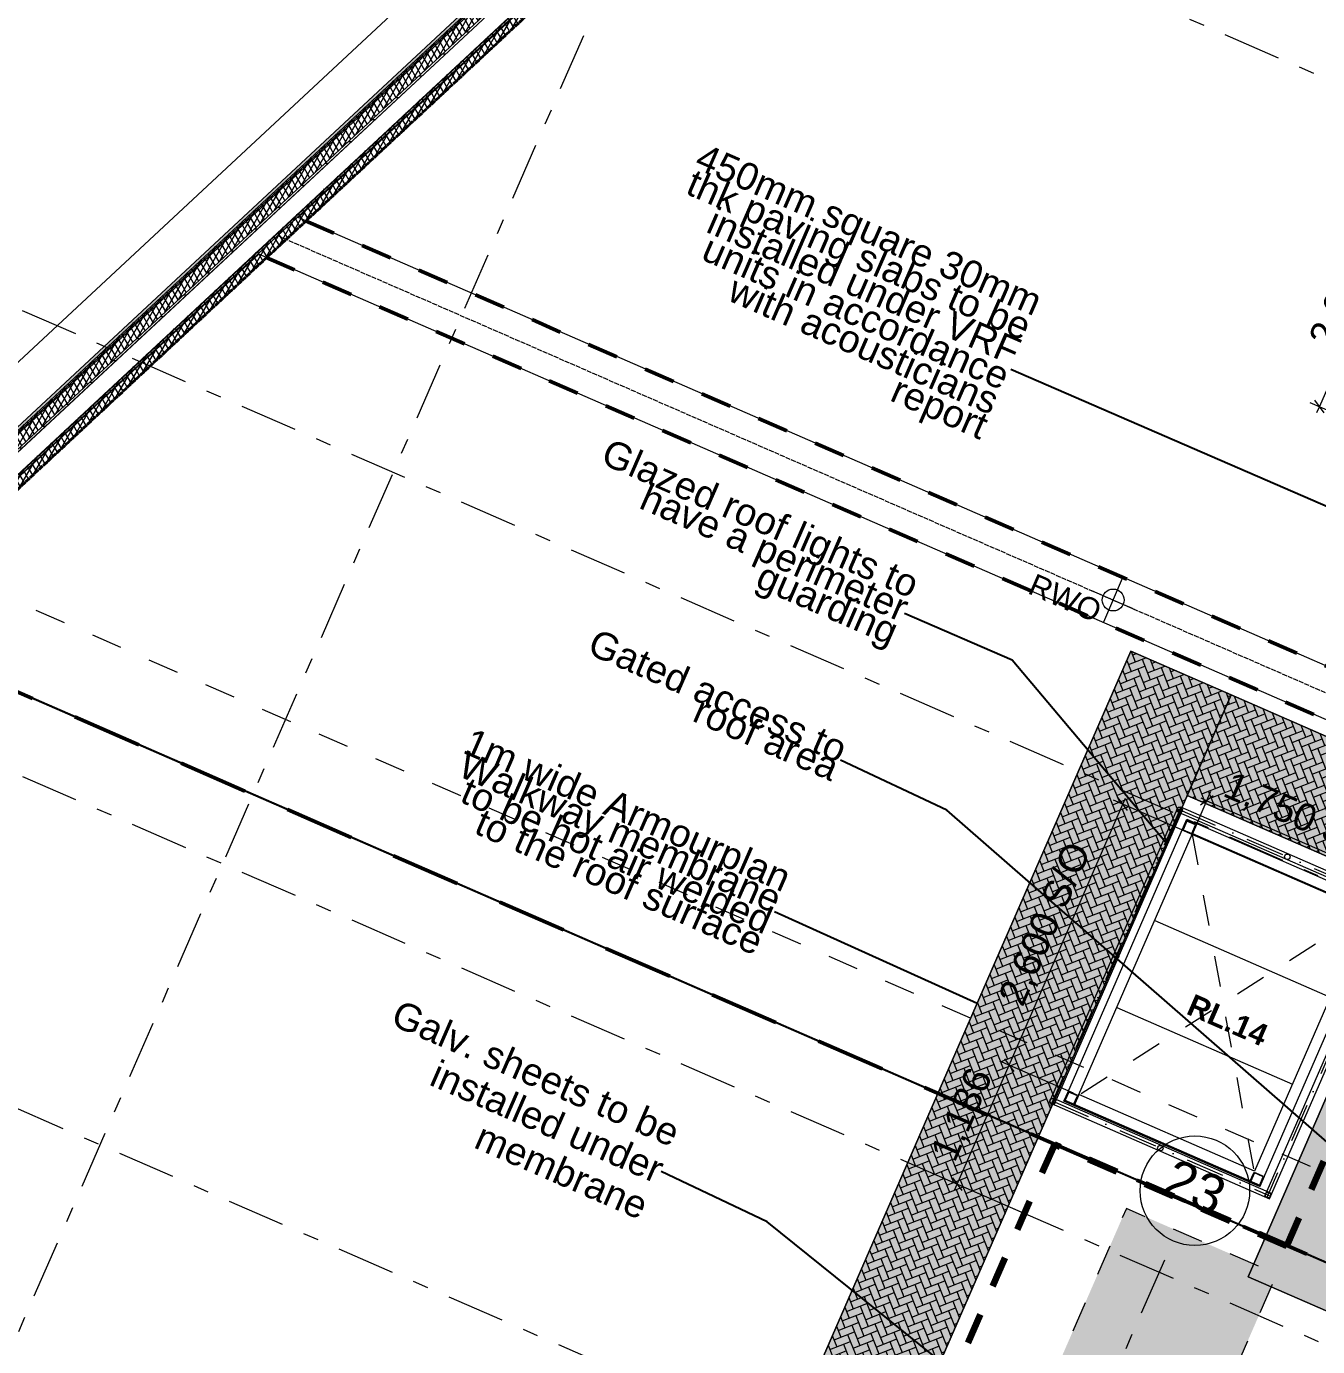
# Model space of a CAD drawing. Header units: millimetres. Extents: x -50172 to 90294, y -72116 to 25069.
# Drawn here: x -21565 to -9770, y -29406 to -17350 of the extents above; entities that cross this region are included whole.
import ezdxf
from ezdxf.enums import TextEntityAlignment as Align

# ---------------------------------------------------------------- set-up
doc = ezdxf.new("R2010")
doc.units = ezdxf.units.MM
doc.header["$MEASUREMENT"] = 0
for name, pattern in [('Dashed', [564.444447, 282.222223, -282.222223]), ('Dot & Dashed', [670.277762, 352.777767, -176.388884, 0, -141.111112]), ('Double Dashed', [1093.611073, 529.166651, -211.666656, 141.111112, -211.666656]), ('Hidden Line', [55, 45, -10]), ('Long Dashed', [1058.333302, 634.99999, -423.333311])]:
    doc.linetypes.add(name, pattern=pattern)
for name, color, linetype, lineweight in [('A-15-MG_Structural_Grid_Phase_2_Pen_No__173', 1, 'Continuous', 18), ('A-20-M_Roof_Accessory_Pen_No__1', 7, 'Continuous', 13), ('A-20-M_Roof_Pen_No__1', 7, 'Continuous', 13), ('A-25-M_Curtain_Wall_Pen_No__1', 7, 'Continuous', 13), ('A-25-M_Curtain_Wall_Pen_No__85', 8, 'Continuous', 20), ('A-25-M_Wall_Ext_Pen_No__16', 7, 'Continuous', 20), ('A-95-MC_Marker_Section_P2.Marker_Pen_No__1', 7, 'Continuous', 13), ('COLUMN.IFC Import_Pen_No__2', 8, 'Continuous', 15), ('New_A-20-M_Floor_Slab_Pen_No__195', 7, 'Continuous', 35), ('New_A-20-M_Floor_Slab_Pen_No__4', 7, 'Continuous', 20), ('New_A-20-M_Floor_Slab_Pen_No__89', 8, 'Continuous', 20), ('New_A-20-M_Roof_Accessory_Pen_No__1', 7, 'Continuous', 13), ('New_A-20-M_Roof_Accessory_Pen_No__150', 7, 'Continuous', 0), ('New_A-20-M_Roof_Accessory_Pen_No__156', 5, 'Continuous', 50), ('New_A-20-M_Roof_Accessory_Pen_No__176', 1, 'Continuous', 50), ('New_A-20-M_Roof_Pen_No__92', 8, 'Continuous', 13), ('New_A-25-M_Wall_Ext_Pen_No__1', 7, 'Continuous', 13), ('New_A-95-D_1_100_Pen_No__1', 7, 'Continuous', 13), ('New_A-95-P_Drawing_Pen_No__1', 7, 'Continuous', 13), ('New_A-95-P_Text_1_50_GA_Pen_No__1', 7, 'Continuous', 13), ('New_A-95-P_Text_1_50_GA_Pen_No__86', 8, 'Continuous', 20)]:
    doc.layers.add(name, color=color, linetype=linetype, lineweight=lineweight)
for name, color, linetype in [('A-25-M_Wall_Ext', 7, 'Continuous'), ('A-95-MC_Marker_Section_P2.Marker', 7, 'Continuous'), ('COLUMN.IFC Import', 7, 'Continuous'), ('New_A-15-MG_Structural_Grid_Phase_2', 7, 'Continuous'), ('New_A-20-M_Floor_Slab', 7, 'Continuous'), ('New_A-20-M_Roof', 7, 'Continuous'), ('New_A-25-M_Wall_Ext', 7, 'Continuous'), ('New_A-95-D_1_100', 7, 'Continuous')]:
    doc.layers.add(name, color=color, linetype=linetype)
for name, color, linetype, lineweight, true_color in [('A-25-M_Wall_Ext_Pen_No__64', 7, 'Continuous', 20, 0x606060), ('New_A-15-MG_Structural_Grid_Phase_2_Pen_No__222', 7, 'Continuous', 13, 0x65af33), ('New_A-20-M_Floor_Slab_Pen_No__107', 7, 'Continuous', 15, 0xa6a6a6), ('New_A-20-M_Roof_Accessory_Pen_No__61', 7, 'Continuous', 20, 0x6a6a6a), ('New_A-20-M_Roof_Pen_No__247', 7, 'Continuous', 200, 0xfb9e09), ('New_A-25-M_Wall_Ext_Pen_No__107', 7, 'Continuous', 15, 0xa6a6a6), ('New_A-95-P_Drawing_Pen_No__142', 7, 'Continuous', 0, 0xeeeeee)]:
    doc.layers.add(name, color=color, linetype=linetype, lineweight=lineweight, true_color=true_color)
doc.styles.add('GENERATED_STYLE_2', font='')
doc.styles.add('GENERATED_STYLE_3', font='')
doc.styles.add('GENERATED_STYLE_4', font='')
doc.styles.get('GENERATED_STYLE_2').set_extended_font_data('Swis721 BT', bold=True)
doc.styles.get('GENERATED_STYLE_3').set_extended_font_data('Arial')
doc.styles.get('GENERATED_STYLE_4').set_extended_font_data('Swis721 BT')
doc.dimstyles.new('GENERATED_STYLE__1', dxfattribs={"dimtxt": 250, "dimasz": 95, "dimexe": 0.18, "dimexo": 50, "dimgap": 0.09, "dimtad": 1, "dimdec": 0, "dimzin": 0, "dimdsep": 46, "dimtxsty": 'GENERATED_STYLE_3', "dimblk": 'ARROWHEAD_2', "dimblk1": 'ARROWHEAD_2', "dimblk2": 'ARROWHEAD_2', "dimcen": 0.09, "dimclrd": 7, "dimclre": 7, "dimclrt": 7, "dimadec": 0, "dimazin": 0, "dimtfac": 1, "dimtdec": 4, "dimtmove": 0, "dimatfit": 3, "dimfxl": 1, "dimtolj": 1, "dimtzin": 0, "dimarcsym": 0})
doc.dimstyles.new('GENERATED_STYLE__2', dxfattribs={"dimtxt": 250, "dimasz": 95, "dimexe": 0.18, "dimexo": 50, "dimgap": 0.09, "dimtad": 1, "dimdec": 0, "dimzin": 0, "dimdsep": 46, "dimtxsty": 'GENERATED_STYLE_3', "dimblk": 'ARROWHEAD_2', "dimblk1": 'ARROWHEAD_2', "dimblk2": 'ARROWHEAD_2', "dimcen": 0.09, "dimclrd": 7, "dimclre": 7, "dimclrt": 7, "dimadec": 0, "dimazin": 0, "dimtfac": 1, "dimtdec": 4, "dimtmove": 2, "dimatfit": 3, "dimfxl": 1, "dimtolj": 1, "dimtzin": 0, "dimarcsym": 0})
doc.dimstyles.new('GENERATED_STYLE__3', dxfattribs={"dimtxt": 0.18, "dimasz": 182.4, "dimexe": 0.18, "dimexo": 0.0625, "dimgap": 0.09, "dimtad": 0, "dimtih": 1, "dimtoh": 1, "dimdec": 4, "dimzin": 0, "dimdsep": 46, "dimcen": 0.09, "dimadec": 0, "dimazin": 0, "dimtfac": 1, "dimtdec": 4, "dimtmove": 0, "dimatfit": 3, "dimldrblk": 'ARROWHEAD_5', "dimfxl": 1, "dimtolj": 1, "dimtzin": 0, "dimarcsym": 0})
pattern_1 = [(60, (0, 0), (-43.30127, 25), []), (120, (0, 0), (43.30127, 25), [])]

# ---------------------------------------------------------------- blocks, each defined once
blk = doc.blocks.new('Slab_1_2', base_point=(-34395, -33605))
at = {"layer": 'New_A-20-M_Floor_Slab_Pen_No__89', "linetype": 'Continuous', "flags": 128}
blk.add_lwpolyline([(-34395, -33605), (-17870, -40809), (-17712, -40447), (-34210, -33271), (-3131, -4350), (2205, -6671), (2363, -6309), (-3208, -3903), (-34893, -33388)], close=True, dxfattribs=at)
blk = doc.blocks.new('Roof_1_2', base_point=(-23076, -22803))
at = {"layer": 'New_A-20-M_Roof_Pen_No__92', "linetype": 'Continuous', "flags": 128}
for points in [[(-23076, -22801), (12417, -38278)], [(12417, -38280), (-23076, -22803)], [(-23076, -22803), (12417, -38280)], [(12418, -38277), (-23075, -22801)]]:
    blk.add_lwpolyline(points, dxfattribs=at)
blk = doc.blocks.new('Skylight Flat Panel 19[3]_2')
at = {"layer": 'New_A-20-M_Roof', "linetype": 'Continuous', "lineweight": 0, "flags": 128}
for points in [[(-12083, -27155), (-10964, -24589)], [(-10964, -24589), (-9176, -25368)], [(-11951, -27103), (-10912, -24720)], [(-9312, -25429), (-10916, -24729)], [(-10912, -24720), (-9308, -25420)], [(-9308, -25420), (-10347, -27803)], [(-9176, -25368), (-10295, -27934)], [(-11258, -25515), (-9654, -26214)], [(-11605, -26309), (-10000, -27008)], [(-10347, -27803), (-11951, -27103)], [(-12083, -27155), (-12087, -27164)], [(-10299, -27944), (-12087, -27164)], [(-10295, -27934), (-12083, -27155)], [(-10295, -27934), (-10299, -27944)]]:
    blk.add_lwpolyline(points, dxfattribs=at)
blk = doc.blocks.new('Roof_2_2', base_point=(-19442, -19430))
at = {"layer": 'New_A-20-M_Roof_Pen_No__92', "linetype": 'Continuous', "flags": 128}
for points in [[(-19442, -19430), (-23076, -22803)], [(19862, -36569), (-19442, -19430)], [(-23077, -22805), (12416, -38282)], [(12416, -38282), (-23077, -22805)], [(12417, -38280), (-23076, -22803)], [(-23076, -22803), (12417, -38280)]]:
    blk.add_lwpolyline(points, dxfattribs=at)
at = {"layer": 'New_A-20-M_Roof', "linetype": 'Continuous', "lineweight": 0}
blk.add_blockref('Skylight Flat Panel 19[3]_2', (0, 0), dxfattribs=at)
blk = doc.blocks.new('Roof_3_2', base_point=(-9378, -10065))
at = {"layer": 'New_A-20-M_Roof_Pen_No__92', "linetype": 'Continuous', "flags": 128}
for points in [[(-19083, -19096), (-9378, -10065)], [(-9377, -10063), (-19082, -19094)], [(-19082, -19094), (-9377, -10063)], [(-19083, -19096), (-19082, -19094), (-19082, -19094)], [(20042, -36157), (-19083, -19096)]]:
    blk.add_lwpolyline(points, dxfattribs=at)
blk = doc.blocks.new('*X167')
at = {"layer": 'New_A-20-M_Floor_Slab_Pen_No__107', "linetype": 'Continuous'}
for points in [[(-17101, -17351), (-16993, -17250), (-16996, -17250), (-17101, -17348)], [(-17401, -17630), (-17316, -17550), (-17319, -17550), (-17401, -17627)], [(-17251, -17487), (-17319, -17550), (-17316, -17550), (-17251, -17490)], [(-17551, -17767), (-17641, -17850), (-17638, -17850), (-17551, -17769)], [(-17701, -17909), (-17638, -17850), (-17641, -17850), (-17701, -17906)], [(-17851, -18046), (-17963, -18150), (-17960, -18150), (-17851, -18049)], [(-18001, -18188), (-17960, -18150), (-17963, -18150), (-18001, -18185)], [(-18151, -18325), (-18286, -18450), (-18283, -18450), (-18151, -18328)], [(-18301, -18467), (-18283, -18450), (-18286, -18450), (-18301, -18465)], [(-18601, -18746), (-18451, -18607), (-18451, -18604), (-18601, -18744)], [(-18901, -19026), (-18766, -18900), (-18769, -18900), (-18901, -19023)], [(-18751, -18883), (-18769, -18900), (-18766, -18900), (-18751, -18886)], [(-19051, -19163), (-19092, -19200), (-19089, -19200), (-19051, -19165)], [(-19201, -19305), (-19089, -19200), (-19092, -19200), (-19201, -19302)], [(-19501, -19584), (-19411, -19500), (-19414, -19500), (-19501, -19581)], [(-19351, -19442), (-19414, -19500), (-19411, -19500), (-19351, -19444)], [(-19651, -19721), (-19737, -19800), (-19734, -19800), (-19651, -19724)], [(-19801, -19863), (-19734, -19800), (-19737, -19800), (-19801, -19860)], [(-19951, -20000), (-20059, -20101), (-20056, -20101), (-19951, -20003)], [(-20101, -20142), (-20056, -20101), (-20059, -20101), (-20101, -20140)], [(-20251, -20279), (-20381, -20401), (-20378, -20401), (-20251, -20282)], [(-20401, -20422), (-20378, -20401), (-20381, -20401), (-20401, -20419)], [(-20701, -20701), (-20701, -20701), (-20551, -20561), (-20551, -20558), (-20701, -20698)], [(-20701, -20701), (-20701, -20701), (-20701, -20701)], [(-21001, -20980), (-20862, -20851), (-20865, -20851), (-21001, -20977)], [(-20851, -20838), (-20865, -20851), (-20862, -20851), (-20851, -20840)], [(-21301, -21259), (-21184, -21151), (-21187, -21151), (-21301, -21256)], [(-21151, -21117), (-21187, -21151), (-21184, -21151), (-21151, -21120)], [(-21601, -21538), (-21507, -21451), (-21510, -21451), (-21601, -21536)], [(-21451, -21396), (-21510, -21451), (-21507, -21451), (-21451, -21399)]]:
    blk.add_hatch(color=256, dxfattribs=at).paths.add_polyline_path(points)
blk = doc.blocks.new('Wall_62_2', base_point=(-34390, -33302))
at = {"layer": 'New_A-20-M_Floor_Slab_Pen_No__107', "linetype": 'Continuous'}
h = blk.add_hatch(dxfattribs=at)
h.set_pattern_fill('Batt_Insulation_0002', color=256, style=0, pattern_type=2)
h.set_pattern_definition(pattern_1)
h.paths.add_polyline_path([(-34213, -33272), (-3131, -4348), (-3151, -4232), (-34390, -33302)])
at = {"layer": 'New_A-20-M_Floor_Slab_Pen_No__195', "linetype": 'Hidden Line'}
blk.add_line((-34213, -33272), (-3131, -4348), dxfattribs=at)
at = {"layer": 'New_A-20-M_Floor_Slab_Pen_No__195', "linetype": 'Hidden Line', "flags": 128}
blk.add_lwpolyline([(-34210, -33271), (-3131, -4350)], dxfattribs=at)
at = {"layer": 'New_A-20-M_Floor_Slab_Pen_No__4', "linetype": 'Continuous', "flags": 128}
blk.add_lwpolyline([(-3151, -4232), (-34390, -33302)], dxfattribs=at)
at = {"layer": 'New_A-20-M_Floor_Slab', "color": 250, "lineweight": 50, "true_color": 0x2a2a2a}
blk.add_blockref('*X167', (0, 0), dxfattribs=at)
blk = doc.blocks.new('Standard grid marker_4')
at = {"layer": 'New_A-15-MG_Structural_Grid_Phase_2_Pen_No__222', "linetype": 'Double Dashed'}
blk.add_line((2643, 0), (48998, 0), dxfattribs=at)
at = {"layer": 'New_A-15-MG_Structural_Grid_Phase_2_Pen_No__222', "style": 'GENERATED_STYLE_4'}
blk.add_attdef('AC_MarkerText_1', text='', height=350, rotation=113.5, dxfattribs=at).set_placement((-500, -1294), align=Align.MIDDLE_CENTER)
blk = doc.blocks.new('Railing Horizontal 19_10')
at = {"layer": 'A-25-M_Wall_Ext_Pen_No__16', "linetype": 'Dot & Dashed'}
blk.add_line((0, 0), (2928, 0), dxfattribs=at)
at = {"layer": 'A-25-M_Wall_Ext_Pen_No__64', "linetype": 'Continuous'}
for p, q in [((0, 25), (0, -25)), ((2928, 25), (0, 25)), ((2928, -25), (2928, 25)), ((0, -25), (2928, -25))]:
    blk.add_line(p, q, dxfattribs=at)
for centre in [(0, 0), (1451, 0), (2903, 0)]:
    blk.add_circle(centre, 25, dxfattribs=at)
blk = doc.blocks.new('Railing Horizontal 19_11')
at = {"layer": 'A-25-M_Wall_Ext_Pen_No__16', "linetype": 'Dot & Dashed'}
blk.add_line((0, 0), (2171, 0), dxfattribs=at)
at = {"layer": 'A-25-M_Wall_Ext_Pen_No__64', "linetype": 'Continuous'}
for p, q in [((0, 25), (0, -25)), ((2171, 25), (0, 25)), ((2171, -25), (2171, 25)), ((0, -25), (2171, -25))]:
    blk.add_line(p, q, dxfattribs=at)
for centre in [(0, 0), (1073, 0), (2146, 0)]:
    blk.add_circle(centre, 25, dxfattribs=at)
blk = doc.blocks.new('Discrete Accessory 671')
at = {"layer": 'COLUMN.IFC Import_Pen_No__2', "linetype": 'Continuous'}
for p, q in [((-50, -50), (-50, 50)), ((-50, 50), (50, 50)), ((43.7, 43.7), (-43.7, 43.7)), ((-43.7, 43.7), (-43.7, -43.7)), ((43.7, -43.7), (43.7, 43.7)), ((50, 50), (50, -50)), ((50, -50), (-50, -50)), ((-43.7, -43.7), (43.7, -43.7))]:
    blk.add_line(p, q, dxfattribs=at)
blk = doc.blocks.new('Discrete Accessory 674')
at = {"layer": 'COLUMN.IFC Import_Pen_No__2', "linetype": 'Continuous'}
for p, q in [((-50, -50), (-50, 50)), ((-50, 50), (50, 50)), ((43.7, 43.7), (-43.7, 43.7)), ((-43.7, 43.7), (-43.7, -43.7)), ((43.7, -43.7), (43.7, 43.7)), ((50, 50), (50, -50)), ((50, -50), (-50, -50)), ((-43.7, -43.7), (43.7, -43.7))]:
    blk.add_line(p, q, dxfattribs=at)
blk = doc.blocks.new('Column 88')
at = {"layer": 'COLUMN.IFC Import_Pen_No__2', "linetype": 'Continuous'}
for p, q in [((-50, -50), (-50, 50)), ((-50, 50), (50, 50)), ((43.7, 43.7), (-43.7, 43.7)), ((-43.7, 43.7), (-43.7, -43.7)), ((43.7, -43.7), (43.7, 43.7)), ((50, 50), (50, -50)), ((50, -50), (-50, -50)), ((-43.7, -43.7), (43.7, -43.7))]:
    blk.add_line(p, q, dxfattribs=at)
blk = doc.blocks.new('*D278')
at = {"layer": 'New_A-95-D_1_100_Pen_No__1', "linetype": 'Continuous'}
for p, q in [((-13063, -27923), (-12589, -26836)), ((-12631, -26778), (-12546, -26894)), ((-12478, -28178), (-13148, -27886)), ((-13105, -27865), (-13020, -27981)), ((-13087, -27979), (-13063, -27923))]:
    blk.add_line(p, q, dxfattribs=at)
at = {"layer": 'New_A-95-D_1_100_Pen_No__1', "insert": (-13043, -27753), "char_height": 250, "attachment_point": 7, "rotation": 66.4404, "style": 'GENERATED_STYLE_3'}
blk.add_mtext('\\A1;{\\fArial|b0|i0|c0|p34;1,186}', dxfattribs=at)
blk = doc.blocks.new('ARROWHEAD_2')
at = {"color": 0, "linetype": 'Continuous', "lineweight": 0}
for p, q in [((0, 0), (-1, 0)), ((-0.38, -0.66), (0.38, 0.66))]:
    blk.add_line(p, q, dxfattribs=at)
blk = doc.blocks.new('*D280')
at = {"layer": 'New_A-95-D_1_100_Pen_No__1', "linetype": 'Continuous'}
for p, q in [((-12589, -26836), (-11549, -24453)), ((-10962, -24709), (-11635, -24416)), ((-11506, -24511), (-11592, -24395)), ((-11549, -24453), (-11525, -24397)), ((-13063, -27923), (-12589, -26836)), ((-12001, -27093), (-12674, -26799)), ((-12631, -26778), (-12546, -26894))]:
    blk.add_line(p, q, dxfattribs=at)
at = {"layer": 'New_A-95-D_1_100_Pen_No__1', "insert": (-12423, -26332), "char_height": 250, "attachment_point": 7, "rotation": 66.4404, "style": 'GENERATED_STYLE_3'}
blk.add_mtext('\\A1;{\\fArial|b0|i0|c0|p34;2,600 S/O}', dxfattribs=at)
blk = doc.blocks.new('*D281')
at = {"layer": 'New_A-95-D_1_100_Pen_No__1', "linetype": 'Continuous'}
for p, q in [((-10896, -24683), (-10744, -24335)), ((-10723, -24378), (-10839, -24463)), ((-10837, -24396), (-10781, -24421)), ((-10781, -24421), (-9177, -25120)), ((-9119, -25077), (-9235, -25163))]:
    blk.add_line(p, q, dxfattribs=at)
at = {"layer": 'New_A-95-D_1_100_Pen_No__1', "insert": (-10667, -24416), "char_height": 250, "attachment_point": 7, "rotation": 336.4404, "style": 'GENERATED_STYLE_3'}
blk.add_mtext('\\A1;{\\fArial|b0|i0|c0|p34;1,750 S/O}', dxfattribs=at)
blk = doc.blocks.new('*D282')
at = {"layer": 'New_A-95-D_1_100_Pen_No__1', "linetype": 'Continuous'}
for p, q in [((-10781, -24421), (-9177, -25120)), ((-9292, -25383), (-9140, -25034)), ((-9119, -25077), (-9235, -25163)), ((-9177, -25120), (-6628, -26232)), ((-6770, -26557), (-6591, -26146)), ((-6686, -26274), (-6570, -26189)), ((-6628, -26232), (-6572, -26256))]:
    blk.add_line(p, q, dxfattribs=at)
at = {"layer": 'New_A-95-D_1_100_Pen_No__1', "insert": (-7571, -25766), "char_height": 250, "attachment_point": 7, "rotation": 336.4404, "style": 'GENERATED_STYLE_3'}
blk.add_mtext('\\A1;{\\fArial|b0|i0|c0|p34;2,781}', dxfattribs=at)
blk = doc.blocks.new('*D300')
at = {"layer": 'New_A-95-D_1_100_Pen_No__1', "linetype": 'Continuous'}
for p, q in [((-8648, -18284), (-8715, -18439)), ((-8715, -18439), (-9754, -20822)), ((-8672, -18497), (-8758, -18381)), ((-9840, -20784), (-9344, -21001)), ((-9797, -20764), (-9712, -20880)), ((-9754, -20822), (-9779, -20878))]:
    blk.add_line(p, q, dxfattribs=at)
at = {"layer": 'New_A-95-D_1_100_Pen_No__1', "insert": (-9589, -20318), "char_height": 250, "attachment_point": 7, "rotation": 66.4404, "style": 'GENERATED_STYLE_3'}
blk.add_mtext('\\A1;{\\fArial|b0|i0|c0|p34;2,600 S/O}', dxfattribs=at)
blk = doc.blocks.new('ARROWHEAD_5')
at = {"color": 0, "linetype": 'Continuous', "lineweight": 0}
blk.add_line((0, 0), (-1, 0), dxfattribs=at)
blk.add_solid([(-1, 0.2679), (0, 0), (-1, -0.2679), (-1, 0.2679)], dxfattribs=at)
blk = doc.blocks.new('Wall_75_2', base_point=(-10929, -11034))
at = {"layer": 'New_A-25-M_Wall_Ext_Pen_No__107', "linetype": 'Continuous'}
blk.add_hatch(color=256, dxfattribs=at).paths.add_polyline_path([(-10929, -11034), (-34965, -33400), (-34916, -33392), (-10911, -11053)])
h = blk.add_hatch(dxfattribs=at)
h.set_pattern_fill('Batt_Insulation_0002', color=256, style=0, pattern_type=2)
h.set_pattern_definition(pattern_1)
h.paths.add_polyline_path([(-10911, -11053), (-34916, -33392), (-34871, -33384), (-10894, -11072)])
h = blk.add_hatch(dxfattribs=at)
h.set_pattern_fill('Batt_Insulation_0002', color=256, style=0, pattern_type=2)
h.set_pattern_definition(pattern_1)
h.paths.add_polyline_path([(-10894, -11072), (-34871, -33384), (-34692, -33354), (-10826, -11145)])
h = blk.add_hatch(dxfattribs=at)
h.set_pattern_fill('Plywood_0002', color=256, style=0, pattern_type=2)
h.set_pattern_definition([(0, (0, 0), (0, 200), [])])
h.paths.add_polyline_path([(-10826, -11145), (-34692, -33354), (-34659, -33348), (-10813, -11158)])
at = {"layer": 'New_A-25-M_Wall_Ext_Pen_No__107', "linetype": 'Continuous', "lineweight": 0, "true_color": 0x535353}
for points in [[(-10813, -11158), (-34659, -33348), (-34656, -33348), (-10812, -11160)], [(-10710, -11269), (-34386, -33302), (-34382, -33301), (-10708, -11271)]]:
    blk.add_hatch(color=251, dxfattribs=at).paths.add_polyline_path(points)
at = {"layer": 'New_A-25-M_Wall_Ext_Pen_No__107', "linetype": 'Continuous'}
h = blk.add_hatch(dxfattribs=at)
h.set_pattern_fill('Plaster_0002', color=256, style=0, pattern_type=2)
h.set_pattern_definition([(222.9401, (0, 0), (-117.9931, 126.7976), [0, -100]), (222.9401, (22.4, -97.46), (-117.9931, 126.7976), [0, -100])])
h.paths.add_polyline_path([(-10708, -11271), (-34382, -33301), (-34355, -33296), (-10698, -11282)])
at = {"layer": 'New_A-25-M_Wall_Ext_Pen_No__1', "linetype": 'Continuous'}
for p, q in [((-10911, -11053), (-34916, -33392)), ((-10894, -11072), (-34871, -33384)), ((-10826, -11145), (-34692, -33354)), ((-10813, -11158), (-34659, -33348)), ((-10812, -11160), (-34656, -33348)), ((-10710, -11269), (-34386, -33302)), ((-10708, -11271), (-34382, -33301))]:
    blk.add_line(p, q, dxfattribs=at)
at = {"layer": 'New_A-25-M_Wall_Ext_Pen_No__1', "linetype": 'Continuous', "flags": 128}
for points in [[(-10929, -11034), (-34965, -33400)], [(-34355, -33296), (-10698, -11282)]]:
    blk.add_lwpolyline(points, dxfattribs=at)
blk = doc.blocks.new('Standard grid marker_8')
at = {"layer": 'New_A-15-MG_Structural_Grid_Phase_2_Pen_No__222', "linetype": 'Double Dashed'}
blk.add_line((705, 0), (18281, 0), dxfattribs=at)
at = {"layer": 'New_A-15-MG_Structural_Grid_Phase_2_Pen_No__222', "style": 'GENERATED_STYLE_4'}
for tag, p in [('AC_MarkerText_1_0', (-500, 43)), ('AC_MarkerText_1_1', (19486, 43))]:
    blk.add_attdef(tag, text='', height=350, rotation=180, dxfattribs=at).set_placement(p, align=Align.MIDDLE_CENTER)
blk = doc.blocks.new('Standard grid marker_9')
at = {"layer": 'New_A-15-MG_Structural_Grid_Phase_2_Pen_No__222', "linetype": 'Double Dashed'}
blk.add_line((705, 0), (53258, 0), dxfattribs=at)
at = {"layer": 'New_A-15-MG_Structural_Grid_Phase_2_Pen_No__222', "style": 'GENERATED_STYLE_4'}
for tag, p in [('AC_MarkerText_1_0', (-500, 39)), ('AC_MarkerText_1_1', (54463, 39))]:
    blk.add_attdef(tag, text='', height=350, rotation=180, dxfattribs=at).set_placement(p, align=Align.MIDDLE_CENTER)
blk = doc.blocks.new('Standard grid marker_10')
at = {"layer": 'New_A-15-MG_Structural_Grid_Phase_2_Pen_No__222', "linetype": 'Double Dashed'}
blk.add_line((705, 0), (54601, 0), dxfattribs=at)
at = {"layer": 'New_A-15-MG_Structural_Grid_Phase_2_Pen_No__222', "style": 'GENERATED_STYLE_4'}
for tag, p in [('AC_MarkerText_1_0', (-500, 43)), ('AC_MarkerText_1_1', (55806, 43))]:
    blk.add_attdef(tag, text='', height=350, rotation=180, dxfattribs=at).set_placement(p, align=Align.MIDDLE_CENTER)
blk = doc.blocks.new('Standard grid marker_15')
at = {"layer": 'New_A-15-MG_Structural_Grid_Phase_2_Pen_No__222', "linetype": 'Double Dashed'}
for p, q in [((2710, 0), (1812, -897)), ((2710, 0), (20151, 0)), ((20151, 0), (21049, -897)), ((1812, -897), (0, -897)), ((21049, -897), (22861, -897))]:
    blk.add_line(p, q, dxfattribs=at)
at = {"layer": 'New_A-15-MG_Structural_Grid_Phase_2_Pen_No__222', "linetype": 'Continuous'}
for centre in [(-500, -897), (23361, -897)]:
    blk.add_circle(centre, 500, dxfattribs=at)
at = {"layer": 'New_A-15-MG_Structural_Grid_Phase_2_Pen_No__222', "linetype": 'Double Dashed'}
for p in [(2710, 0), (20151, 0)]:
    blk.add_point(p, dxfattribs=at)
at = {"layer": 'New_A-15-MG_Structural_Grid_Phase_2_Pen_No__222', "style": 'GENERATED_STYLE_4'}
for tag, p in [('AC_MarkerText_1_0', (-500, -861)), ('AC_MarkerText_1_1', (23361, -861))]:
    blk.add_attdef(tag, text='', height=350, rotation=270, dxfattribs=at).set_placement(p, align=Align.MIDDLE_CENTER)
blk = doc.blocks.new('Standard grid marker_16')
at = {"layer": 'New_A-15-MG_Structural_Grid_Phase_2_Pen_No__222', "linetype": 'Double Dashed'}
blk.add_line((1000, 0), (47486, 0), dxfattribs=at)
at = {"layer": 'New_A-15-MG_Structural_Grid_Phase_2_Pen_No__222', "style": 'GENERATED_STYLE_4'}
for tag, p in [('AC_MarkerText_1_0', (-500, 43)), ('AC_MarkerText_1_1', (48986, 43))]:
    blk.add_attdef(tag, text='', height=350, rotation=180, dxfattribs=at).set_placement(p, align=Align.MIDDLE_CENTER)
blk = doc.blocks.new('Standard grid marker_17')
at = {"layer": 'New_A-15-MG_Structural_Grid_Phase_2_Pen_No__222', "linetype": 'Double Dashed'}
blk.add_line((18746, 0), (39496, 0), dxfattribs=at)
at = {"layer": 'New_A-15-MG_Structural_Grid_Phase_2_Pen_No__222', "style": 'GENERATED_STYLE_4'}
for tag, p in [('AC_MarkerText_1_0', (-500, 41)), ('AC_MarkerText_1_1', (58742, 41))]:
    blk.add_attdef(tag, text='', height=350, rotation=270, dxfattribs=at).set_placement(p, align=Align.MIDDLE_CENTER)
blk = doc.blocks.new('Cutting Plane_3_2', base_point=(-25330, -21003))
at = {"layer": 'A-95-MC_Marker_Section_P2.Marker_Pen_No__1', "linetype": 'Dashed'}
blk.add_line((-25101, -21103), (22392, -41812), dxfattribs=at)

msp = doc.modelspace()

# ---------------------------------------------------------------- hatches: boundary and pattern name
at = {"layer": 'A-20-M_Roof_Accessory_Pen_No__1', "linetype": 'Continuous', "lineweight": 0, "true_color": 0x000000}
for points in [[(-6009.1, -18685.2), (-10405.8, -28768.3), (-9489.2, -29168), (-5092.4, -19084.9)], [(-14937.6, -30990.8), (-14020.9, -31390.5), (-10560.8, -23455.4), (-11477.5, -23055.7), (-12991.2, -26527.3), (-14314.9, -29562.8)], [(-10560.8, -23455.4), (-10960.5, -24372.1), (-8883.7, -25277.6), (-8484, -24361)]]:
    msp.add_hatch(color=178, dxfattribs=at).paths.add_polyline_path(points)
at = {"layer": 'New_A-20-M_Roof_Accessory_Pen_No__150', "linetype": 'Continuous'}
h = msp.add_hatch(dxfattribs=at)
h.set_pattern_fill('Brick_Floor___Laid_Flat__B8', color=256, style=0, pattern_type=2)
h.set_pattern_definition([(291.4404, (-7878.8, -23848.7), (249.454, 97.963), [201, -67]), (291.4404, (-7742.97, -24011.3), (249.454, 97.963), [201, -67]), (291.4404, (-7705.1, -23924.45), (249.454, 97.963), [201, -67]), (291.4404, (-7667.22, -23837.6), (249.454, 97.963), [201, -67]), (21.4404, (-7829.82, -23973.43), (-97.963, 249.454), [201, -67]), (21.4404, (-7791.95, -23886.58), (-97.963, 249.454), [201, -67]), (21.4404, (-7754.08, -23799.72), (-97.963, 249.454), [201, -67]), (21.4404, (-7618.24, -23962.32), (-97.963, 249.454), [201, -67])])
h.paths.add_polyline_path([(-6009.1, -18685.2), (-5092.4, -19084.9), (-9489.2, -29168), (-10405.8, -28768.3)])
h = msp.add_hatch(dxfattribs=at)
h.set_pattern_fill('Brick_Floor___Laid_Flat__B8', color=256, style=0, pattern_type=2)
h.set_pattern_definition([(291.4404, (-16214.06, -27118.03), (249.454, 97.963), [201, -67]), (291.4404, (-16078.22, -27280.63), (249.454, 97.963), [201, -67]), (291.4404, (-16040.35, -27193.78), (249.454, 97.963), [201, -67]), (291.4404, (-16002.48, -27106.92), (249.454, 97.963), [201, -67]), (21.4404, (-16165.08, -27242.76), (-97.963, 249.454), [201, -67]), (21.4404, (-16127.2, -27155.9), (-97.963, 249.454), [201, -67]), (21.4404, (-16089.33, -27069.05), (-97.963, 249.454), [201, -67]), (21.4404, (-15953.5, -27231.65), (-97.963, 249.454), [201, -67])])
h.paths.add_polyline_path([(-14937.6, -30990.8), (-14314.9, -29562.8), (-12991.2, -26527.3), (-11477.5, -23055.7), (-10560.8, -23455.4), (-14020.9, -31390.5)])
h = msp.add_hatch(dxfattribs=at)
h.set_pattern_fill('Brick_Floor___Laid_Flat__B8', color=256, style=0, pattern_type=2)
h.set_pattern_definition([(21.4404, (-12106.52, -25868.37), (-97.963, 249.454), [201, -67]), (21.4404, (-11943.92, -25732.53), (-97.963, 249.454), [201, -67]), (21.4404, (-12030.77, -25694.66), (-97.963, 249.454), [201, -67]), (21.4404, (-12117.62, -25656.78), (-97.963, 249.454), [201, -67]), (111.4404, (-11981.8, -25819.38), (249.454, 97.963), [201, -67]), (111.4404, (-12068.64, -25781.5), (249.454, 97.963), [201, -67]), (111.4404, (-12155.5, -25743.64), (249.454, 97.963), [201, -67]), (111.4404, (-11992.9, -25607.8), (249.454, 97.963), [201, -67])])
h.paths.add_polyline_path([(-10560.8, -23455.4), (-8484, -24361), (-8883.7, -25277.6), (-10960.5, -24372.1)])
at = {"layer": 'New_A-95-P_Drawing_Pen_No__142', "linetype": 'Continuous'}
msp.add_hatch(color=256, dxfattribs=at).paths.add_polyline_path([(-14130.4, -33299.9), (-13951.6, -33377.8), (-14122.7, -34120.8), (-15546.3, -37385.5), (-14116.5, -38009), (-12393.3, -34057.3), (-12150.4, -34163.3), (-10731.5, -30909.2), (-10974.4, -30803.2), (-10914.4, -30665.7), (-10969.3, -30641.8), (-10141.9, -28744.4), (-11516.8, -28144.8), (-12344.2, -30042.3), (-12472.7, -29986.3), (-12532.7, -30123.7), (-12711.4, -30045.8)])

# ---------------------------------------------------------------- linework, layer by layer
at = {"layer": 'A-15-MG_Structural_Grid_Phase_2_Pen_No__173', "linetype": 'Hidden Line'}
msp.add_line((-19269.5, -19260.4), (19619.1, -36217.7), dxfattribs=at)
at = {"layer": 'A-20-M_Roof_Accessory_Pen_No__1', "linetype": 'Continuous', "flags": 128}
for points in [[(-6009.1, -18685.2), (-10405.8, -28768.3), (-9489.2, -29168), (-5092.4, -19084.9)], [(-14937.6, -30990.8), (-14020.9, -31390.5), (-10560.8, -23455.4), (-11477.5, -23055.7), (-12991.2, -26527.3), (-14314.9, -29562.8)], [(-10560.8, -23455.4), (-10960.5, -24372.1), (-8883.7, -25277.6), (-8484, -24361)]]:
    msp.add_lwpolyline(points, close=True, dxfattribs=at)
at = {"layer": 'A-20-M_Roof_Pen_No__1', "linetype": 'Continuous', "flags": 128}
msp.add_lwpolyline([(-10929.1, -11033.6), (-11222.7, -10718.1), (-35220, -33051.7, 0.1872464), (-45165.9, -54137.9, 0.0363407), (-45188.3, -60137.2), (-44748.9, -60133.2), (-42569.8, -61081), (-41889.8, -65455.6, 0.2416882), (-38286.5, -69785.9, 0.0808458), (-29464.2, -72116.1)], format="xyb", dxfattribs=at)
at = {"layer": 'New_A-20-M_Roof_Accessory_Pen_No__1', "linetype": 'Continuous', "flags": 128}
for points in [[(-6009.1, -18685.2), (-5092.4, -19084.9), (-9489.2, -29168), (-10405.8, -28768.3)], [(-14937.6, -30990.8), (-14314.9, -29562.8), (-12991.2, -26527.3), (-11477.5, -23055.7), (-10560.8, -23455.4), (-14020.9, -31390.5)], [(-10560.8, -23455.4), (-8484, -24361), (-8883.7, -25277.6), (-10960.5, -24372.1)]]:
    msp.add_lwpolyline(points, close=True, dxfattribs=at)
at = {"layer": 'New_A-20-M_Roof_Accessory_Pen_No__156', "linetype": 'Dashed', "flags": 128}
for points in [[(-19015.7, -19125.6), (20042.1, -36156.7)], [(-19374.9, -19459.9), (19862.2, -36569.2)]]:
    msp.add_lwpolyline(points, dxfattribs=at)
at = {"layer": 'New_A-20-M_Roof_Accessory_Pen_No__176', "linetype": 'Long Dashed', "flags": 128}
msp.add_lwpolyline([(-23061.3, -22809.6), (18046, -40734.4)], dxfattribs=at)
at = {"layer": 'New_A-20-M_Roof_Accessory_Pen_No__61', "linetype": 'Continuous', "flags": 128}
for points in [[(-11724.1, -22786.1), (-11551.4, -22390.2)], [(-11835.7, -22501.9), (-11439.8, -22674.5)]]:
    msp.add_lwpolyline(points, dxfattribs=at)
at = {"layer": 'New_A-20-M_Roof_Accessory_Pen_No__61', "linetype": 'Continuous'}
msp.add_circle((-11637.8, -22588.2), 100, dxfattribs=at)
at = {"layer": 'New_A-20-M_Roof_Pen_No__247', "linetype": 'Dashed'}
for p, q in [((-10052, -28487.8), (-6034.1, -19273.5)), ((-12174.8, -27562.1), (-15355.1, -34855.4)), ((-10052, -28487.8), (-12174.8, -27562.1))]:
    msp.add_line(p, q, dxfattribs=at)
at = {"layer": 'New_A-95-P_Drawing_Pen_No__1', "linetype": 'Dashed'}
for p, q in [((-10915.8, -24729.3), (-10350.9, -27812.1)), ((-9311.7, -25428.8), (-11955, -27112.6))]:
    msp.add_line(p, q, dxfattribs=at)
at = {"layer": 'New_A-95-P_Drawing_Pen_No__1', "linetype": 'Dashed', "flags": 128}
msp.add_lwpolyline([(-14130.4, -33299.9), (-13951.6, -33377.8), (-14122.7, -34120.8), (-15546.3, -37385.5), (-14116.5, -38009), (-12393.3, -34057.3), (-12150.4, -34163.3), (-10731.5, -30909.2), (-10974.4, -30803.2), (-10914.4, -30665.7), (-10969.3, -30641.8), (-10141.9, -28744.4), (-11516.8, -28144.8), (-12344.2, -30042.3), (-12472.7, -29986.3), (-12532.7, -30123.7), (-12711.4, -30045.8)], close=True, dxfattribs=at)

# ---------------------------------------------------------------- block references
at = {"layer": 'A-25-M_Wall_Ext', "color": 251, "linetype": 'Continuous', "lineweight": 20, "true_color": 0x606060, "zscale": 1000}
for name, p, rotation in [('Railing Horizontal 19_10', (-11029.9, -24504.1), 246.4404115839915), ('Railing Horizontal 19_11', (-11029.9, -24504.1), 336.4404115839913), ('Railing Horizontal 19_10', (-9063.2, -25361.7), 246.4404115839915), ('Railing Horizontal 19_11', (-12190, -27164.7), 336.4404115839913)]:
    msp.add_blockref(name, p, dxfattribs=dict(at, rotation=rotation))
at = {"layer": 'A-95-MC_Marker_Section_P2.Marker'}
msp.add_blockref('Cutting Plane_3_2', (-25330.5, -21002.6), dxfattribs=at)
at = {"layer": 'COLUMN.IFC Import', "linetype": 'Continuous', "zscale": 1000, "rotation": 336.4404115839877}
for name, p in [('Discrete Accessory 671', (-10941.9, -24664)), ('Discrete Accessory 674', (-12021, -27138.7)), ('Column 88', (-10324.9, -27878.3))]:
    msp.add_blockref(name, p, dxfattribs=at)
at = {"layer": 'New_A-15-MG_Structural_Grid_Phase_2', "color": 8, "linetype": 'Continuous', "lineweight": 15, "zscale": 1000}
for name, p, rotation in [('Standard grid marker_17', (-30734.1, -50137), 66.44041158399293), ('Standard grid marker_4', (3387.7, 1823.7), 222.9404146370858), ('Standard grid marker_16', (26876.4, -33774.9), 156.4404115839929), ('Standard grid marker_8', (-6433.3, -26559.5), 156.4404115839929), ('Standard grid marker_9', (22639.6, -43491.3), 156.4404115839929), ('Standard grid marker_10', (21520.4, -46057.9), 156.4404115839929)]:
    msp.add_blockref(name, p, dxfattribs=dict(at, rotation=rotation))
at = {"layer": 'New_A-15-MG_Structural_Grid_Phase_2', "color": 8, "linetype": 'Continuous', "lineweight": 15}
ref = msp.add_blockref('Standard grid marker_15', (-21050.7, -49037.7), dxfattribs=dict(at, zscale=1000, rotation=66.44041158399293))
ref.add_attrib('AC_MarkerText_1', '23', dxfattribs={"layer": 'New_A-15-MG_Structural_Grid_Phase_2_Pen_No__222', "color": 85, "true_color": 0x65af33, "height": 350, "rotation": 336.44041, "style": 'GENERATED_STYLE_4'}).set_placement((-20428, -49818.3), align=Align.MIDDLE_CENTER)
ref.add_attrib('AC_MarkerText_1_1', '23', dxfattribs={"layer": 'New_A-15-MG_Structural_Grid_Phase_2_Pen_No__222', "color": 85, "true_color": 0x65af33, "height": 350, "rotation": 336.44041, "style": 'GENERATED_STYLE_4'}).set_placement((-10890.6, -27946.1), align=Align.MIDDLE_CENTER)
at = {"layer": 'New_A-20-M_Floor_Slab', "color": 8, "linetype": 'Continuous', "lineweight": 20}
msp.add_blockref('Slab_1_2', (-34395.5, -33605), dxfattribs=at)
at = {"layer": 'New_A-20-M_Floor_Slab', "color": 250, "lineweight": 50, "true_color": 0x2a2a2a}
msp.add_blockref('Wall_62_2', (-34389.5, -33302.1), dxfattribs=at)
at = {"layer": 'New_A-20-M_Roof', "color": 8, "linetype": 'Continuous', "lineweight": 13}
for name, p in [('Roof_3_2', (-9378, -10065)), ('Roof_2_2', (-19442.3, -19430.5)), ('Roof_1_2', (-23076.4, -22803))]:
    msp.add_blockref(name, p, dxfattribs=at)
at = {"layer": 'New_A-25-M_Wall_Ext', "color": 250, "lineweight": 50, "true_color": 0x2a2a2a}
msp.add_blockref('Wall_75_2', (-10929.1, -11033.6), dxfattribs=at)

# ---------------------------------------------------------------- texts
at = {"layer": 'A-25-M_Curtain_Wall_Pen_No__1', "linetype": 'Continuous', "attachment_point": 6, "rotation": 336.44041, "style": 'GENERATED_STYLE_4'}
for s, insert, char_height, width, line_spacing_factor in [('\\A1;{\\fSwis721 BT|b0|i0|c0|p34;450mm square 30mm thk paving slabs to be installed under VRF units in accordance with acousticians report}', (-12572.1, -20481.8), 250, 3524.746, 0.591006), ('\\A1;{\\fSwis721 BT|b0|i0|c0|p34;Glazed roof lights to have a perimeter guarding}', (-13544.1, -22711.1), 250.009, 3413.533, 0.562401), ('\\A1;{\\fSwis721 BT|b0|i0|c0|p34;1m wide Armourplan \\P\\fSwis721 BT|b0|i0|c0|p34;Walkway membrane to be hot air welded to the roof surface}', (-14732.1, -25435.5), 250.009, 3413.533, 0.50515), ('\\A1;{\\fSwis721 BT|b0|i0|c0|p34;Galv. sheets to be installed under membrane}', (-15765.8, -27806.1), 250.009, 3413.533, 0.869246)]:
    msp.add_mtext(s, dxfattribs=dict(at, insert=insert, char_height=char_height, width=width, line_spacing_factor=line_spacing_factor))
at = {"layer": 'A-25-M_Curtain_Wall_Pen_No__1', "linetype": 'Continuous', "insert": (-14128.2, -24050.4), "char_height": 250, "attachment_point": 6, "rotation": 336.44041, "line_spacing_factor": 0.432047, "style": 'GENERATED_STYLE_4'}
msp.add_mtext('\\A1;{\\fSwis721 BT|b0|i0|c0|p34;Gated access to\\P\\fSwis721 BT|b0|i0|c0|p34;roof area}', dxfattribs=at)
at = {"layer": 'New_A-95-P_Text_1_50_GA_Pen_No__1', "linetype": 'Continuous', "insert": (-12035, -22476.9), "char_height": 200, "attachment_point": 2, "rotation": 336.44041, "style": 'GENERATED_STYLE_4'}
msp.add_mtext('\\A1;{\\fSwis721 BT|b0|i0|c0|p34;RWO }', dxfattribs=at)
at = {"layer": 'New_A-95-P_Text_1_50_GA_Pen_No__86', "linetype": 'Continuous', "insert": (-10551.3, -26332.3), "char_height": 200, "attachment_point": 2, "rotation": 336.44041, "style": 'GENERATED_STYLE_2'}
msp.add_mtext('\\A1;{\\fSwis721 BT|b1|i0|c0|p34;RL.14}', dxfattribs=at)

# ---------------------------------------------------------------- dimensions: what is measured, and where the dimension line sits
at = {"layer": 'New_A-95-D_1_100', "linetype": 'Continuous'}
for base, p1, p2, angle, picture, middle, turn in [((-9754.4, -20821.9), (-8259.4, -18637.4), (-9298.7, -21020.6), 246.44041, '*D300', (-8993.2, -18638.5), 66.44041), ((-9177.1, -25120.1), (-10915.8, -24729.3), (-9311.7, -25428.8), 336.44041, '*D281', (-8987.4, -25011.9), 336.44041), ((-11549.3, -24453.1), (-11955, -27112.6), (-10915.8, -24729.3), 66.44041, '*D280', (-11827.3, -24652.9), 66.44041)]:
    dim = msp.add_linear_dim(base=base, p1=p1, p2=p2, angle=angle, text='<MeasuredValue> S/O', dimstyle='GENERATED_STYLE__1', dxfattribs=at)
    dim.commit()
    dim.dimension.update_dxf_attribs({"geometry": picture, "text_midpoint": middle, "dimtype": 160, "text_rotation": turn})
for base, p1, p2, angle, dimstyle, picture, middle, turn in [((-6628.1, -26231.6), (-9311.7, -25428.8), (-6790, -26602.9), 336.44041, 'GENERATED_STYLE__2', '*D282', (-7115.9, -25828), 336.44041), ((-12588.5, -26836.4), (-12432.3, -28198.2), (-11955, -27112.6), 66.44041, 'GENERATED_STYLE__1', '*D278', (-12980.9, -27298.4), 66.44041)]:
    dim = msp.add_linear_dim(base=base, p1=p1, p2=p2, angle=angle, dimstyle=dimstyle, dxfattribs=at)
    dim.commit()
    dim.dimension.update_dxf_attribs({"geometry": picture, "text_midpoint": middle, "dimtype": 160, "text_rotation": turn})

# ---------------------------------------------------------------- leaders
at = {"layer": 'A-25-M_Curtain_Wall_Pen_No__85', "linetype": 'Continuous', "annotation_type": 0, "has_hookline": 1, "hookline_direction": 1, "horizontal_direction": (0.916645, -0.399703, 0)}
for points, text_width in [([(-6564.3, -23093.5), (-12572, -20481.9)], 3369), ([(-11158.8, -24799.8), (-12561, -23138.5), (-13544, -22711.1)], 3381.1), ([(-7817.6, -29166.4), (-13157.9, -24507.2), (-14128.1, -24050.4)], 3131), ([(-12880.5, -26273.3), (-14732, -25435.5)], 3345.4), ([(-8913.8, -32998.3), (-14797, -28266.3), (-15765.7, -27806.1)], 3190.6)]:
    msp.add_leader(points, dimstyle='GENERATED_STYLE__3', dxfattribs=dict(at, text_width=text_width))

doc.saveas('drawing.dxf')
